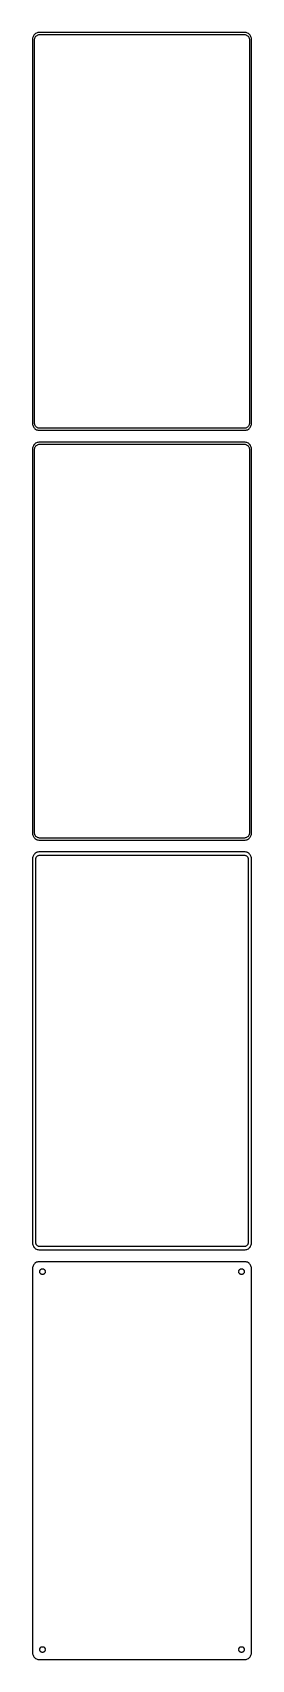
# Model space of a CAD drawing. Header units: metres. Extents: x -82 to 82, y 1086 to 2313.
import ezdxf

# ---------------------------------------------------------------- set-up
doc = ezdxf.new("R2010")
doc.units = ezdxf.units.M

msp = doc.modelspace()

# ---------------------------------------------------------------- linework, layer by layer
for p, q in [((-82.4606, 2308.63), (-82.5, 2308)), ((-82.5, 2308), (-82.5, 2018)), ((-82.3429, 2309.24), (-82.4606, 2308.63)), ((-82.1489, 2309.84), (-82.3429, 2309.24)), ((-81.8815, 2310.41), (-82.1489, 2309.84)), ((-81.5451, 2310.94), (-81.8815, 2310.41)), ((-81.1448, 2311.42), (-81.5451, 2310.94)), ((-80.6871, 2311.85), (-81.1448, 2311.42)), ((-81, 2307.5), (-80.9685, 2308)), ((-81, 2018.5), (-81, 2307.5)), ((-80.9685, 2308), (-80.8743, 2308.49)), ((-80.8743, 2308.49), (-80.7191, 2308.97)), ((-80.7191, 2308.97), (-80.5052, 2309.43)), ((-80.1791, 2312.22), (-80.6871, 2311.85)), ((-80.5052, 2309.43), (-80.2361, 2309.85)), ((-80.2361, 2309.85), (-79.9159, 2310.24)), ((-79.6289, 2312.52), (-80.1791, 2312.22)), ((-79.9159, 2310.24), (-79.5497, 2310.58)), ((-79.0451, 2312.76), (-79.6289, 2312.52)), ((-79.5497, 2310.58), (-79.1433, 2310.88)), ((-79.1433, 2310.88), (-78.7031, 2311.12)), ((-78.4369, 2312.91), (-79.0451, 2312.76)), ((-78.7031, 2311.12), (-78.2361, 2311.3)), ((-77.8139, 2312.99), (-78.4369, 2312.91)), ((-78.2361, 2311.3), (-77.7495, 2311.43)), ((77.8139, 2312.99), (-77.8139, 2312.99)), ((-77.7495, 2311.43), (-77.2512, 2311.49)), ((-77.2512, 2311.49), (77.2512, 2311.49)), ((77.2512, 2311.49), (77.7495, 2311.43)), ((77.7495, 2311.43), (78.2361, 2311.3)), ((78.4369, 2312.91), (77.8139, 2312.99)), ((78.2361, 2311.3), (78.7031, 2311.12)), ((79.0451, 2312.76), (78.4369, 2312.91)), ((78.7031, 2311.12), (79.1433, 2310.88)), ((79.6289, 2312.52), (79.0451, 2312.76)), ((79.1433, 2310.88), (79.5497, 2310.58)), ((79.5497, 2310.58), (79.9159, 2310.24)), ((80.1791, 2312.22), (79.6289, 2312.52)), ((79.9159, 2310.24), (80.2361, 2309.85)), ((80.6871, 2311.85), (80.1791, 2312.22)), ((80.2361, 2309.85), (80.5052, 2309.43)), ((80.5052, 2309.43), (80.7191, 2308.97)), ((81.1448, 2311.42), (80.6871, 2311.85)), ((80.7191, 2308.97), (80.8743, 2308.49)), ((80.8743, 2308.49), (80.9685, 2308)), ((80.9685, 2308), (81, 2307.5)), ((81, 2307.5), (81, 2018.5)), ((81.5451, 2310.94), (81.1448, 2311.42)), ((81.8815, 2310.41), (81.5451, 2310.94)), ((82.1489, 2309.84), (81.8815, 2310.41)), ((82.3429, 2309.24), (82.1489, 2309.84)), ((82.4606, 2308.63), (82.3429, 2309.24)), ((82.5, 2308), (82.4606, 2308.63)), ((82.5, 2018), (82.5, 2308)), ((-82.5, 2018), (-82.4606, 2017.37)), ((-82.4606, 2017.37), (-82.3429, 2016.76)), ((-82.3429, 2016.76), (-82.1489, 2016.16)), ((-82.1489, 2016.16), (-81.8815, 2015.59)), ((-81.8815, 2015.59), (-81.5451, 2015.06)), ((-81.5451, 2015.06), (-81.1448, 2014.58)), ((-81.1448, 2014.58), (-80.6871, 2014.15)), ((-80.9685, 2018), (-81, 2018.5)), ((-80.8743, 2017.51), (-80.9685, 2018)), ((-80.7191, 2017.03), (-80.8743, 2017.51)), ((-80.5052, 2016.57), (-80.7191, 2017.03)), ((-80.6871, 2014.15), (-80.1791, 2013.78)), ((-80.2361, 2016.15), (-80.5052, 2016.57)), ((-79.9159, 2015.76), (-80.2361, 2016.15)), ((-80.1791, 2013.78), (-79.6289, 2013.48)), ((-79.5497, 2015.42), (-79.9159, 2015.76)), ((-79.6289, 2013.48), (-79.0451, 2013.24)), ((-79.1433, 2015.12), (-79.5497, 2015.42)), ((-78.7031, 2014.88), (-79.1433, 2015.12)), ((-79.0451, 2013.24), (-78.4369, 2013.09)), ((-78.2361, 2014.7), (-78.7031, 2014.88)), ((-78.4369, 2013.09), (-77.8139, 2013.01)), ((-77.7495, 2014.57), (-78.2361, 2014.7)), ((-77.8139, 2013.01), (77.8139, 2013.01)), ((-77.2512, 2014.51), (-77.7495, 2014.57)), ((77.2512, 2014.51), (-77.2512, 2014.51)), ((77.7495, 2014.57), (77.2512, 2014.51)), ((78.2361, 2014.7), (77.7495, 2014.57)), ((77.8139, 2013.01), (78.4369, 2013.09)), ((78.7031, 2014.88), (78.2361, 2014.7)), ((78.4369, 2013.09), (79.0451, 2013.24)), ((79.1433, 2015.12), (78.7031, 2014.88)), ((79.0451, 2013.24), (79.6289, 2013.48)), ((79.5497, 2015.42), (79.1433, 2015.12)), ((79.9159, 2015.76), (79.5497, 2015.42)), ((79.6289, 2013.48), (80.1791, 2013.78)), ((80.2361, 2016.15), (79.9159, 2015.76)), ((80.1791, 2013.78), (80.6871, 2014.15)), ((80.5052, 2016.57), (80.2361, 2016.15)), ((80.7191, 2017.03), (80.5052, 2016.57)), ((80.6871, 2014.15), (81.1448, 2014.58)), ((80.8743, 2017.51), (80.7191, 2017.03)), ((80.9685, 2018), (80.8743, 2017.51)), ((81, 2018.5), (80.9685, 2018)), ((81.1448, 2014.58), (81.5451, 2015.06)), ((81.5451, 2015.06), (81.8815, 2015.59)), ((81.8815, 2015.59), (82.1489, 2016.16)), ((82.1489, 2016.16), (82.3429, 2016.76)), ((82.3429, 2016.76), (82.4606, 2017.37)), ((82.4606, 2017.37), (82.5, 2018)), ((-82.3429, 2000.24), (-82.4606, 1999.63)), ((-82.1489, 2000.84), (-82.3429, 2000.24)), ((-81.8815, 2001.41), (-82.1489, 2000.84)), ((-81.5451, 2001.94), (-81.8815, 2001.41)), ((-81.1448, 2002.42), (-81.5451, 2001.94)), ((-80.6871, 2002.85), (-81.1448, 2002.42)), ((-80.7191, 1999.97), (-80.5052, 2000.43)), ((-80.1791, 2003.22), (-80.6871, 2002.85)), ((-80.5052, 2000.43), (-80.2361, 2000.85)), ((-80.2361, 2000.85), (-79.9159, 2001.24)), ((-79.6289, 2003.52), (-80.1791, 2003.22)), ((-79.9159, 2001.24), (-79.5497, 2001.58)), ((-79.0451, 2003.76), (-79.6289, 2003.52)), ((-79.5497, 2001.58), (-79.1433, 2001.88)), ((-79.1433, 2001.88), (-78.7031, 2002.12)), ((-78.4369, 2003.91), (-79.0451, 2003.76)), ((-78.7031, 2002.12), (-78.2361, 2002.3)), ((-77.8139, 2003.99), (-78.4369, 2003.91)), ((-78.2361, 2002.3), (-77.7495, 2002.43)), ((77.8139, 2003.99), (-77.8139, 2003.99)), ((-77.7495, 2002.43), (-77.2512, 2002.49)), ((-77.2512, 2002.49), (77.2512, 2002.49)), ((77.2512, 2002.49), (77.7495, 2002.43)), ((77.7495, 2002.43), (78.2361, 2002.3)), ((78.4369, 2003.91), (77.8139, 2003.99)), ((78.2361, 2002.3), (78.7031, 2002.12)), ((79.0451, 2003.76), (78.4369, 2003.91)), ((78.7031, 2002.12), (79.1433, 2001.88)), ((79.6289, 2003.52), (79.0451, 2003.76)), ((79.1433, 2001.88), (79.5497, 2001.58)), ((79.5497, 2001.58), (79.9159, 2001.24)), ((80.1791, 2003.22), (79.6289, 2003.52)), ((79.9159, 2001.24), (80.2361, 2000.85)), ((80.6871, 2002.85), (80.1791, 2003.22)), ((80.2361, 2000.85), (80.5052, 2000.43)), ((80.5052, 2000.43), (80.7191, 1999.97)), ((81.1448, 2002.42), (80.6871, 2002.85)), ((81.5451, 2001.94), (81.1448, 2002.42)), ((81.8815, 2001.41), (81.5451, 2001.94)), ((82.1489, 2000.84), (81.8815, 2001.41)), ((82.3429, 2000.24), (82.1489, 2000.84)), ((82.4606, 1999.63), (82.3429, 2000.24)), ((-82.4606, 1999.63), (-82.5, 1999)), ((-82.5, 1999), (-82.5, 1709)), ((-81, 1998.5), (-80.9685, 1999)), ((-81, 1709.5), (-81, 1998.5)), ((-80.9685, 1999), (-80.8743, 1999.49)), ((-80.8743, 1999.49), (-80.7191, 1999.97)), ((80.7191, 1999.97), (80.8743, 1999.49)), ((80.8743, 1999.49), (80.9685, 1999)), ((80.9685, 1999), (81, 1998.5)), ((81, 1998.5), (81, 1709.5)), ((82.5, 1999), (82.4606, 1999.63)), ((82.5, 1709), (82.5, 1999)), ((-82.5, 1709), (-82.4606, 1708.37)), ((-82.4606, 1708.37), (-82.3429, 1707.76)), ((-82.3429, 1707.76), (-82.1489, 1707.16)), ((-82.1489, 1707.16), (-81.8815, 1706.59)), ((-81.8815, 1706.59), (-81.5451, 1706.06)), ((-81.5451, 1706.06), (-81.1448, 1705.58)), ((-81.1448, 1705.58), (-80.6871, 1705.15)), ((-80.9685, 1709), (-81, 1709.5)), ((-80.8743, 1708.51), (-80.9685, 1709)), ((-80.7191, 1708.03), (-80.8743, 1708.51)), ((-80.5052, 1707.57), (-80.7191, 1708.03)), ((-80.2361, 1707.15), (-80.5052, 1707.57)), ((-79.9159, 1706.76), (-80.2361, 1707.15)), ((-79.5497, 1706.42), (-79.9159, 1706.76)), ((-79.1433, 1706.12), (-79.5497, 1706.42)), ((-78.7031, 1705.88), (-79.1433, 1706.12)), ((-78.2361, 1705.7), (-78.7031, 1705.88)), ((-77.7495, 1705.57), (-78.2361, 1705.7)), ((-77.2512, 1705.51), (-77.7495, 1705.57)), ((77.2512, 1705.51), (-77.2512, 1705.51)), ((77.7495, 1705.57), (77.2512, 1705.51)), ((78.2361, 1705.7), (77.7495, 1705.57)), ((78.7031, 1705.88), (78.2361, 1705.7)), ((79.1433, 1706.12), (78.7031, 1705.88)), ((79.5497, 1706.42), (79.1433, 1706.12)), ((79.9159, 1706.76), (79.5497, 1706.42)), ((80.2361, 1707.15), (79.9159, 1706.76)), ((80.5052, 1707.57), (80.2361, 1707.15)), ((80.7191, 1708.03), (80.5052, 1707.57)), ((80.6871, 1705.15), (81.1448, 1705.58)), ((80.8743, 1708.51), (80.7191, 1708.03)), ((80.9685, 1709), (80.8743, 1708.51)), ((81, 1709.5), (80.9685, 1709)), ((81.1448, 1705.58), (81.5451, 1706.06)), ((81.5451, 1706.06), (81.8815, 1706.59)), ((81.8815, 1706.59), (82.1489, 1707.16)), ((82.1489, 1707.16), (82.3429, 1707.76)), ((82.3429, 1707.76), (82.4606, 1708.37)), ((82.4606, 1708.37), (82.5, 1709)), ((-81.1448, 1693.42), (-81.5451, 1692.94)), ((-80.6871, 1693.85), (-81.1448, 1693.42)), ((-80.6871, 1705.15), (-80.1791, 1704.78)), ((-80.1791, 1694.22), (-80.6871, 1693.85)), ((-80.1791, 1704.78), (-79.6289, 1704.48)), ((-79.6289, 1694.52), (-80.1791, 1694.22)), ((-79.6289, 1704.48), (-79.0451, 1704.24)), ((-79.0451, 1694.76), (-79.6289, 1694.52)), ((-79.0451, 1704.24), (-78.4369, 1704.09)), ((-78.4369, 1694.91), (-79.0451, 1694.76)), ((-78.4369, 1704.09), (-77.8139, 1704.01)), ((-77.8139, 1694.99), (-78.4369, 1694.91)), ((-77.8139, 1704.01), (77.8139, 1704.01)), ((77.8139, 1694.99), (-77.8139, 1694.99)), ((77.8139, 1704.01), (78.4369, 1704.09)), ((78.4369, 1694.91), (77.8139, 1694.99)), ((78.4369, 1704.09), (79.0451, 1704.24)), ((79.0451, 1694.76), (78.4369, 1694.91)), ((79.0451, 1704.24), (79.6289, 1704.48)), ((79.6289, 1694.52), (79.0451, 1694.76)), ((79.6289, 1704.48), (80.1791, 1704.78)), ((80.1791, 1694.22), (79.6289, 1694.52)), ((80.1791, 1704.78), (80.6871, 1705.15)), ((80.6871, 1693.85), (80.1791, 1694.22)), ((81.1448, 1693.42), (80.6871, 1693.85)), ((81.5451, 1692.94), (81.1448, 1693.42)), ((-82.4606, 1690.63), (-82.5, 1690)), ((-82.5, 1690), (-82.5, 1400)), ((-82.3429, 1691.24), (-82.4606, 1690.63)), ((-82.1489, 1691.84), (-82.3429, 1691.24)), ((-81.8815, 1692.41), (-82.1489, 1691.84)), ((-81.5451, 1692.94), (-81.8815, 1692.41)), ((-80.1129, 1689.5), (-80.0884, 1689.89)), ((-80.1129, 1400.5), (-80.1129, 1689.5)), ((-80.0884, 1689.89), (-80.0151, 1690.27)), ((-80.0151, 1690.27), (-79.8943, 1690.65)), ((-79.8943, 1690.65), (-79.7279, 1691)), ((-79.7279, 1691), (-79.5184, 1691.33)), ((-79.5184, 1691.33), (-79.2692, 1691.63)), ((-79.2692, 1691.63), (-78.9843, 1691.9)), ((-78.9843, 1691.9), (-78.668, 1692.13)), ((-78.668, 1692.13), (-78.3254, 1692.32)), ((-78.3254, 1692.32), (-77.9619, 1692.46)), ((-77.9619, 1692.46), (-77.5833, 1692.56)), ((-77.5833, 1692.56), (-77.1955, 1692.61)), ((-77.1955, 1692.61), (77.1955, 1692.61)), ((77.1955, 1692.61), (77.5833, 1692.56)), ((77.5833, 1692.56), (77.9619, 1692.46)), ((77.9619, 1692.46), (78.3254, 1692.32)), ((78.3254, 1692.32), (78.668, 1692.13)), ((78.668, 1692.13), (78.9843, 1691.9)), ((78.9843, 1691.9), (79.2692, 1691.63)), ((79.2692, 1691.63), (79.5184, 1691.33)), ((79.5184, 1691.33), (79.7279, 1691)), ((79.7279, 1691), (79.8943, 1690.65)), ((79.8943, 1690.65), (80.0151, 1690.27)), ((80.0151, 1690.27), (80.0884, 1689.89)), ((80.0884, 1689.89), (80.1129, 1689.5)), ((80.1129, 1689.5), (80.1129, 1400.5)), ((81.8815, 1692.41), (81.5451, 1692.94)), ((82.1489, 1691.84), (81.8815, 1692.41)), ((82.3429, 1691.24), (82.1489, 1691.84)), ((82.4606, 1690.63), (82.3429, 1691.24)), ((82.5, 1690), (82.4606, 1690.63)), ((82.5, 1400), (82.5, 1690)), ((-82.5, 1400), (-82.4606, 1399.37)), ((-82.4606, 1399.37), (-82.3429, 1398.76)), ((-82.3429, 1398.76), (-82.1489, 1398.16)), ((-80.0884, 1400.11), (-80.1129, 1400.5)), ((-80.0151, 1399.73), (-80.0884, 1400.11)), ((-79.8943, 1399.35), (-80.0151, 1399.73)), ((-79.7279, 1399), (-79.8943, 1399.35)), ((-79.5184, 1398.67), (-79.7279, 1399)), ((79.7279, 1399), (79.5184, 1398.67)), ((79.8943, 1399.35), (79.7279, 1399)), ((80.0151, 1399.73), (79.8943, 1399.35)), ((80.0884, 1400.11), (80.0151, 1399.73)), ((80.1129, 1400.5), (80.0884, 1400.11)), ((82.1489, 1398.16), (82.3429, 1398.76)), ((82.3429, 1398.76), (82.4606, 1399.37)), ((82.4606, 1399.37), (82.5, 1400)), ((-82.1489, 1398.16), (-81.8815, 1397.59)), ((-81.8815, 1397.59), (-81.5451, 1397.06)), ((-81.5451, 1397.06), (-81.1448, 1396.58)), ((-81.1448, 1396.58), (-80.6871, 1396.15)), ((-80.6871, 1396.15), (-80.1791, 1395.78)), ((-80.1791, 1395.78), (-79.6289, 1395.48)), ((-79.6289, 1395.48), (-79.0451, 1395.24)), ((-79.2692, 1398.37), (-79.5184, 1398.67)), ((-78.9843, 1398.1), (-79.2692, 1398.37)), ((-79.0451, 1395.24), (-78.4369, 1395.09)), ((-78.668, 1397.87), (-78.9843, 1398.1)), ((-78.3254, 1397.68), (-78.668, 1397.87)), ((-78.4369, 1395.09), (-77.8139, 1395.01)), ((-77.9619, 1397.54), (-78.3254, 1397.68)), ((-77.5833, 1397.44), (-77.9619, 1397.54)), ((-77.8139, 1395.01), (77.8139, 1395.01)), ((-77.1955, 1397.39), (-77.5833, 1397.44)), ((77.1955, 1397.39), (-77.1955, 1397.39)), ((77.5833, 1397.44), (77.1955, 1397.39)), ((77.9619, 1397.54), (77.5833, 1397.44)), ((77.8139, 1395.01), (78.4369, 1395.09)), ((78.3254, 1397.68), (77.9619, 1397.54)), ((78.668, 1397.87), (78.3254, 1397.68)), ((78.4369, 1395.09), (79.0451, 1395.24)), ((78.9843, 1398.1), (78.668, 1397.87)), ((79.2692, 1398.37), (78.9843, 1398.1)), ((79.0451, 1395.24), (79.6289, 1395.48)), ((79.5184, 1398.67), (79.2692, 1398.37)), ((79.6289, 1395.48), (80.1791, 1395.78)), ((80.1791, 1395.78), (80.6871, 1396.15)), ((80.6871, 1396.15), (81.1448, 1396.58)), ((81.1448, 1396.58), (81.5451, 1397.06)), ((81.5451, 1397.06), (81.8815, 1397.59)), ((81.8815, 1397.59), (82.1489, 1398.16)), ((-82.4606, 1381.63), (-82.5, 1381)), ((-82.5, 1381), (-82.5, 1091)), ((-82.3429, 1382.24), (-82.4606, 1381.63)), ((-82.1489, 1382.84), (-82.3429, 1382.24)), ((-81.8815, 1383.41), (-82.1489, 1382.84)), ((-81.5451, 1383.94), (-81.8815, 1383.41)), ((-81.1448, 1384.42), (-81.5451, 1383.94)), ((-80.6871, 1384.85), (-81.1448, 1384.42)), ((-80.1791, 1385.22), (-80.6871, 1384.85)), ((-79.6289, 1385.52), (-80.1791, 1385.22)), ((-79.0451, 1385.76), (-79.6289, 1385.52)), ((-78.4369, 1385.91), (-79.0451, 1385.76)), ((-77.8139, 1385.99), (-78.4369, 1385.91)), ((77.8139, 1385.99), (-77.8139, 1385.99)), ((-77.1353, 1378.5), (-77.1185, 1378.77)), ((-77.1185, 1378.23), (-77.1353, 1378.5)), ((-77.1185, 1378.77), (-77.0682, 1379.03)), ((-77.0682, 1377.97), (-77.1185, 1378.23)), ((-77.0682, 1379.03), (-76.9853, 1379.29)), ((-76.9853, 1377.71), (-77.0682, 1377.97)), ((-76.9853, 1379.29), (-76.8712, 1379.53)), ((-76.8712, 1377.47), (-76.9853, 1377.71)), ((-76.8712, 1379.53), (-76.7275, 1379.76)), ((-76.7275, 1377.24), (-76.8712, 1377.47)), ((-76.7275, 1379.76), (-76.5566, 1379.96)), ((-76.5566, 1377.04), (-76.7275, 1377.24)), ((-76.5566, 1379.96), (-76.3611, 1380.15)), ((-76.3611, 1376.85), (-76.5566, 1377.04)), ((-76.3611, 1380.15), (-76.1441, 1380.3)), ((-76.1441, 1376.7), (-76.3611, 1376.85)), ((-76.1441, 1380.3), (-75.9092, 1380.43)), ((-75.9092, 1376.57), (-76.1441, 1376.7)), ((-75.9092, 1380.43), (-75.6598, 1380.53)), ((-75.6598, 1376.47), (-75.9092, 1376.57)), ((-75.6598, 1380.53), (-75.4001, 1380.6)), ((-75.4001, 1376.4), (-75.6598, 1376.47)), ((-75.4001, 1380.6), (-75.1341, 1380.63)), ((-75.1341, 1376.37), (-75.4001, 1376.4)), ((-75.1341, 1380.63), (-74.8659, 1380.63)), ((-74.8659, 1376.37), (-75.1341, 1376.37)), ((-74.8659, 1380.63), (-74.5999, 1380.6)), ((-74.5999, 1376.4), (-74.8659, 1376.37)), ((-74.5999, 1380.6), (-74.3401, 1380.53)), ((-74.3401, 1376.47), (-74.5999, 1376.4)), ((-74.3401, 1380.53), (-74.0908, 1380.43)), ((-74.0908, 1376.57), (-74.3401, 1376.47)), ((-74.0908, 1380.43), (-73.8559, 1380.3)), ((-73.8559, 1376.7), (-74.0908, 1376.57)), ((-73.8559, 1380.3), (-73.6389, 1380.15)), ((-73.6389, 1376.85), (-73.8559, 1376.7)), ((-73.6389, 1380.15), (-73.4434, 1379.96)), ((-73.4434, 1377.04), (-73.6389, 1376.85)), ((-73.4434, 1379.96), (-73.2725, 1379.76)), ((-73.2725, 1377.24), (-73.4434, 1377.04)), ((-73.2725, 1379.76), (-73.1288, 1379.53)), ((-73.1288, 1377.47), (-73.2725, 1377.24)), ((-73.1288, 1379.53), (-73.0146, 1379.29)), ((-73.0146, 1377.71), (-73.1288, 1377.47)), ((-73.0146, 1379.29), (-72.9318, 1379.03)), ((-72.9318, 1377.97), (-73.0146, 1377.71)), ((-72.9318, 1379.03), (-72.8815, 1378.77)), ((-72.8815, 1378.23), (-72.9318, 1377.97)), ((-72.8815, 1378.77), (-72.8647, 1378.5)), ((-72.8647, 1378.5), (-72.8815, 1378.23)), ((72.8647, 1378.5), (72.8815, 1378.77)), ((72.8815, 1378.23), (72.8647, 1378.5)), ((72.8815, 1378.77), (72.9318, 1379.03)), ((72.9318, 1377.97), (72.8815, 1378.23)), ((72.9318, 1379.03), (73.0146, 1379.29)), ((73.0146, 1377.71), (72.9318, 1377.97)), ((73.0146, 1379.29), (73.1288, 1379.53)), ((73.1288, 1377.47), (73.0146, 1377.71)), ((73.1288, 1379.53), (73.2725, 1379.76)), ((73.2725, 1377.24), (73.1288, 1377.47)), ((73.2725, 1379.76), (73.4434, 1379.96)), ((73.4434, 1377.04), (73.2725, 1377.24)), ((73.4434, 1379.96), (73.6389, 1380.15)), ((73.6389, 1376.85), (73.4434, 1377.04)), ((73.6389, 1380.15), (73.8559, 1380.3)), ((73.8559, 1376.7), (73.6389, 1376.85)), ((73.8559, 1380.3), (74.0908, 1380.43)), ((74.0908, 1376.57), (73.8559, 1376.7)), ((74.0908, 1380.43), (74.3401, 1380.53)), ((74.3401, 1376.47), (74.0908, 1376.57)), ((74.3401, 1380.53), (74.5999, 1380.6)), ((74.5999, 1376.4), (74.3401, 1376.47)), ((74.5999, 1380.6), (74.8659, 1380.63)), ((74.8659, 1376.37), (74.5999, 1376.4)), ((74.8659, 1380.63), (75.1341, 1380.63)), ((75.1341, 1376.37), (74.8659, 1376.37)), ((75.1341, 1380.63), (75.4001, 1380.6)), ((75.4001, 1376.4), (75.1341, 1376.37)), ((75.4001, 1380.6), (75.6598, 1380.53)), ((75.6598, 1376.47), (75.4001, 1376.4)), ((75.6598, 1380.53), (75.9092, 1380.43)), ((75.9092, 1376.57), (75.6598, 1376.47)), ((75.9092, 1380.43), (76.1441, 1380.3)), ((76.1441, 1376.7), (75.9092, 1376.57)), ((76.1441, 1380.3), (76.3611, 1380.15)), ((76.3611, 1376.85), (76.1441, 1376.7)), ((76.3611, 1380.15), (76.5566, 1379.96)), ((76.5566, 1377.04), (76.3611, 1376.85)), ((76.5566, 1379.96), (76.7275, 1379.76)), ((76.7275, 1377.24), (76.5566, 1377.04)), ((76.7275, 1379.76), (76.8712, 1379.53)), ((76.8712, 1377.47), (76.7275, 1377.24)), ((76.8712, 1379.53), (76.9853, 1379.29)), ((76.9853, 1377.71), (76.8712, 1377.47)), ((76.9853, 1379.29), (77.0682, 1379.03)), ((77.0682, 1377.97), (76.9853, 1377.71)), ((77.0682, 1379.03), (77.1185, 1378.77)), ((77.1185, 1378.23), (77.0682, 1377.97)), ((77.1185, 1378.77), (77.1353, 1378.5)), ((77.1353, 1378.5), (77.1185, 1378.23)), ((78.4369, 1385.91), (77.8139, 1385.99)), ((79.0451, 1385.76), (78.4369, 1385.91)), ((79.6289, 1385.52), (79.0451, 1385.76)), ((80.1791, 1385.22), (79.6289, 1385.52)), ((80.6871, 1384.85), (80.1791, 1385.22)), ((81.1448, 1384.42), (80.6871, 1384.85)), ((81.5451, 1383.94), (81.1448, 1384.42)), ((81.8815, 1383.41), (81.5451, 1383.94)), ((82.1489, 1382.84), (81.8815, 1383.41)), ((82.3429, 1382.24), (82.1489, 1382.84)), ((82.4606, 1381.63), (82.3429, 1382.24)), ((82.5, 1381), (82.4606, 1381.63)), ((82.5, 1091), (82.5, 1381)), ((-77.1353, 1093.5), (-77.1185, 1093.77)), ((-77.1185, 1093.23), (-77.1353, 1093.5)), ((-77.1185, 1093.77), (-77.0682, 1094.03)), ((-77.0682, 1092.97), (-77.1185, 1093.23)), ((-77.0682, 1094.03), (-76.9853, 1094.29)), ((-76.9853, 1092.71), (-77.0682, 1092.97)), ((-76.9853, 1094.29), (-76.8712, 1094.53)), ((-76.8712, 1092.47), (-76.9853, 1092.71)), ((-76.8712, 1094.53), (-76.7275, 1094.76)), ((-76.7275, 1092.24), (-76.8712, 1092.47)), ((-76.7275, 1094.76), (-76.5566, 1094.96)), ((-76.5566, 1092.04), (-76.7275, 1092.24)), ((-76.5566, 1094.96), (-76.3611, 1095.15)), ((-76.3611, 1091.85), (-76.5566, 1092.04)), ((-76.3611, 1095.15), (-76.1441, 1095.3)), ((-76.1441, 1095.3), (-75.9092, 1095.43)), ((-75.9092, 1095.43), (-75.6598, 1095.53)), ((-75.6598, 1095.53), (-75.4001, 1095.6)), ((-75.4001, 1095.6), (-75.1341, 1095.63)), ((-75.1341, 1095.63), (-74.8659, 1095.63)), ((-74.8659, 1095.63), (-74.5999, 1095.6)), ((-74.5999, 1095.6), (-74.3401, 1095.53)), ((-74.3401, 1095.53), (-74.0908, 1095.43)), ((-74.0908, 1095.43), (-73.8559, 1095.3)), ((-73.8559, 1095.3), (-73.6389, 1095.15)), ((-73.6389, 1095.15), (-73.4434, 1094.96)), ((-73.4434, 1092.04), (-73.6389, 1091.85)), ((-73.4434, 1094.96), (-73.2725, 1094.76)), ((-73.2725, 1092.24), (-73.4434, 1092.04)), ((-73.2725, 1094.76), (-73.1288, 1094.53)), ((-73.1288, 1092.47), (-73.2725, 1092.24)), ((-73.1288, 1094.53), (-73.0146, 1094.29)), ((-73.0146, 1092.71), (-73.1288, 1092.47)), ((-73.0146, 1094.29), (-72.9318, 1094.03)), ((-72.9318, 1092.97), (-73.0146, 1092.71)), ((-72.9318, 1094.03), (-72.8815, 1093.77)), ((-72.8815, 1093.23), (-72.9318, 1092.97)), ((-72.8815, 1093.77), (-72.8647, 1093.5)), ((-72.8647, 1093.5), (-72.8815, 1093.23)), ((72.8647, 1093.5), (72.8815, 1093.77)), ((72.8815, 1093.23), (72.8647, 1093.5)), ((72.8815, 1093.77), (72.9318, 1094.03)), ((72.9318, 1092.97), (72.8815, 1093.23)), ((72.9318, 1094.03), (73.0146, 1094.29)), ((73.0146, 1092.71), (72.9318, 1092.97)), ((73.0146, 1094.29), (73.1288, 1094.53)), ((73.1288, 1092.47), (73.0146, 1092.71)), ((73.1288, 1094.53), (73.2725, 1094.76)), ((73.2725, 1092.24), (73.1288, 1092.47)), ((73.2725, 1094.76), (73.4434, 1094.96)), ((73.4434, 1092.04), (73.2725, 1092.24)), ((73.4434, 1094.96), (73.6389, 1095.15)), ((73.6389, 1091.85), (73.4434, 1092.04)), ((73.6389, 1095.15), (73.8559, 1095.3)), ((73.8559, 1095.3), (74.0908, 1095.43)), ((74.0908, 1095.43), (74.3401, 1095.53)), ((74.3401, 1095.53), (74.5999, 1095.6)), ((74.5999, 1095.6), (74.8659, 1095.63)), ((74.8659, 1095.63), (75.1341, 1095.63)), ((75.1341, 1095.63), (75.4001, 1095.6)), ((75.4001, 1095.6), (75.6598, 1095.53)), ((75.6598, 1095.53), (75.9092, 1095.43)), ((75.9092, 1095.43), (76.1441, 1095.3)), ((76.1441, 1095.3), (76.3611, 1095.15)), ((76.3611, 1095.15), (76.5566, 1094.96)), ((76.5566, 1092.04), (76.3611, 1091.85)), ((76.5566, 1094.96), (76.7275, 1094.76)), ((76.7275, 1092.24), (76.5566, 1092.04)), ((76.7275, 1094.76), (76.8712, 1094.53)), ((76.8712, 1092.47), (76.7275, 1092.24)), ((76.8712, 1094.53), (76.9853, 1094.29)), ((76.9853, 1092.71), (76.8712, 1092.47)), ((76.9853, 1094.29), (77.0682, 1094.03)), ((77.0682, 1092.97), (76.9853, 1092.71)), ((77.0682, 1094.03), (77.1185, 1093.77)), ((77.1185, 1093.23), (77.0682, 1092.97)), ((77.1185, 1093.77), (77.1353, 1093.5)), ((77.1353, 1093.5), (77.1185, 1093.23)), ((-82.5, 1091), (-82.4606, 1090.37)), ((-82.4606, 1090.37), (-82.3429, 1089.76)), ((-82.3429, 1089.76), (-82.1489, 1089.16)), ((-82.1489, 1089.16), (-81.8815, 1088.59)), ((-81.8815, 1088.59), (-81.5451, 1088.06)), ((-81.5451, 1088.06), (-81.1448, 1087.58)), ((-81.1448, 1087.58), (-80.6871, 1087.15)), ((-80.6871, 1087.15), (-80.1791, 1086.78)), ((-80.1791, 1086.78), (-79.6289, 1086.48)), ((-79.6289, 1086.48), (-79.0451, 1086.24)), ((-79.0451, 1086.24), (-78.4369, 1086.09)), ((-78.4369, 1086.09), (-77.8139, 1086.01)), ((-77.8139, 1086.01), (77.8139, 1086.01)), ((-76.1441, 1091.7), (-76.3611, 1091.85)), ((-75.9092, 1091.57), (-76.1441, 1091.7)), ((-75.6598, 1091.47), (-75.9092, 1091.57)), ((-75.4001, 1091.4), (-75.6598, 1091.47)), ((-75.1341, 1091.37), (-75.4001, 1091.4)), ((-74.8659, 1091.37), (-75.1341, 1091.37)), ((-74.5999, 1091.4), (-74.8659, 1091.37)), ((-74.3401, 1091.47), (-74.5999, 1091.4)), ((-74.0908, 1091.57), (-74.3401, 1091.47)), ((-73.8559, 1091.7), (-74.0908, 1091.57)), ((-73.6389, 1091.85), (-73.8559, 1091.7)), ((73.8559, 1091.7), (73.6389, 1091.85)), ((74.0908, 1091.57), (73.8559, 1091.7)), ((74.3401, 1091.47), (74.0908, 1091.57)), ((74.5999, 1091.4), (74.3401, 1091.47)), ((74.8659, 1091.37), (74.5999, 1091.4)), ((75.1341, 1091.37), (74.8659, 1091.37)), ((75.4001, 1091.4), (75.1341, 1091.37)), ((75.6598, 1091.47), (75.4001, 1091.4)), ((75.9092, 1091.57), (75.6598, 1091.47)), ((76.1441, 1091.7), (75.9092, 1091.57)), ((76.3611, 1091.85), (76.1441, 1091.7)), ((77.8139, 1086.01), (78.4369, 1086.09)), ((78.4369, 1086.09), (79.0451, 1086.24)), ((79.0451, 1086.24), (79.6289, 1086.48)), ((79.6289, 1086.48), (80.1791, 1086.78)), ((80.1791, 1086.78), (80.6871, 1087.15)), ((80.6871, 1087.15), (81.1448, 1087.58)), ((81.1448, 1087.58), (81.5451, 1088.06)), ((81.5451, 1088.06), (81.8815, 1088.59)), ((81.8815, 1088.59), (82.1489, 1089.16)), ((82.1489, 1089.16), (82.3429, 1089.76)), ((82.3429, 1089.76), (82.4606, 1090.37)), ((82.4606, 1090.37), (82.5, 1091))]:
    msp.add_line(p, q)

doc.saveas('drawing.dxf')
